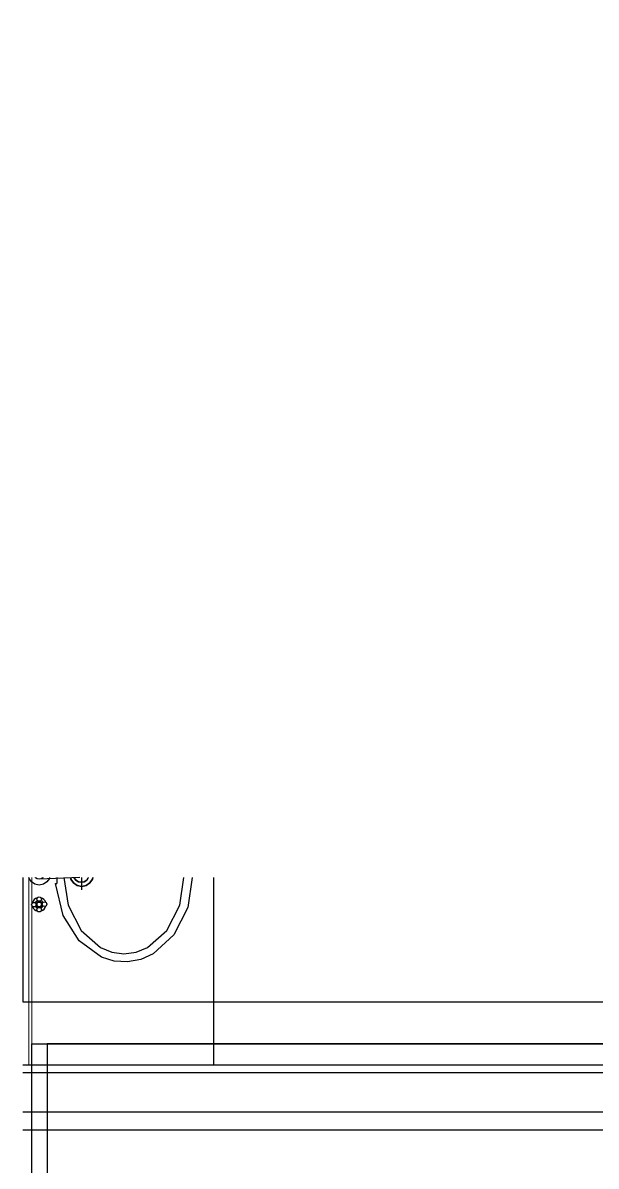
# Model space of a CAD drawing. Header units: millimetres. Extents: x 1226973 to 1255433, y -218643 to -189722.
# Drawn here: x 1233173 to 1235068, y -197547 to -193767 of the extents above; entities that cross this region are included whole.
import ezdxf

# ---------------------------------------------------------------- set-up
doc = ezdxf.new("R2010")
doc.units = ezdxf.units.MM
for name, color, linetype in [('Divar-komek', 7, 'Continuous'), ('Kafel', 7, 'Continuous'), ('OFFICE_BOUNDARY', 3, 'Continuous'), ('Santexnika', 7, 'Continuous'), ('Tavan', 7, 'Continuous')]:
    doc.layers.add(name, color=color, linetype=linetype)
doc.layers.add('Guzgu', color=165, linetype='Continuous', lineweight=5, true_color=0x385ca8)
doc.layers.add('Suvag', color=117, linetype='Continuous', lineweight=0)

msp = doc.modelspace()

# ---------------------------------------------------------------- linework, layer by layer
for p, q in [((1233172.5, -196592.1), (1233172.5, -197003.2)), ((1233172.5, -197003.2), (1236822.5, -197003.2))]:
    msp.add_line(p, q)
at = {"color": 1, "lineweight": 30}
for p, q in [((1233202.5, -201602.1), (1233202.5, -197142.1)), ((1233202.5, -197142.1), (1236972.5, -197142.1))]:
    msp.add_line(p, q, dxfattribs=at)
msp.add_lwpolyline([(1236352.5, -197992.1), (1236352.5, -197142.1), (1233252.5, -197142.1), (1233252.5, -198952.1), (1236352.5, -198952.1)])
at = {"layer": 'Divar-komek'}
for p, q in [((1233172.5, -197237.1), (1236822.5, -197237.1)), ((1233172.5, -197367.1), (1236952.5, -197367.1))]:
    msp.add_line(p, q, dxfattribs=at)
at = {"layer": 'Guzgu'}
msp.add_line((1233202.5, -197212.1), (1233202.5, -196592.1), dxfattribs=at)
at = {"layer": 'Kafel'}
msp.add_line((1233172.5, -197212.1), (1236792.5, -197212.1), dxfattribs=at)
at = {"layer": 'OFFICE_BOUNDARY'}
msp.add_lwpolyline([(1237012.5, -190122.1), (1240892.5, -190122.1), (1240892.5, -192152.1), (1249632.5, -192152.1), (1249632.5, -200662.1), (1255032.5, -200662.1), (1255032.5, -209642.1), (1249452.5, -209642.1), (1249452.5, -215022.1), (1249482.5, -215022.1), (1249482.5, -218242.1), (1243522.5, -218242.1), (1243522.5, -209612.1), (1240552.5, -209612.1), (1240552.5, -203822.1), (1238522.5, -203822.1), (1238522.5, -201602.1), (1233202.5, -201602.1), (1233202.5, -197142.1), (1236972.5, -197142.1), (1236972.5, -190122.1), (1237012.5, -190122.1)], close=True, dxfattribs=at)
at = {"layer": 'Santexnika'}
for p, q in [((1233172.5, -196592.1), (1233172.5, -196636.5)), ((1233360.4, -196592.1), (1233226.4, -196598)), ((1233284.8, -196592.1), (1233284.8, -196612.2)), ((1233366.4, -196592.1), (1233366.4, -196632.8)), ((1233366.4, -196592.1), (1233366.4, -196632.8)), ((1233366.4, -196592.1), (1233366.4, -196632.8)), ((1233366.4, -196592.1), (1233366.4, -196632.8)), ((1233366.4, -196592.1), (1233366.4, -196632.8)), ((1233366.4, -196592.1), (1233366.4, -196632.8)), ((1233366.4, -196592.1), (1233366.4, -196632.8)), ((1233366.4, -196592.1), (1233366.4, -196632.8)), ((1233802.5, -196592.1), (1233802.5, -197212.1)), ((1233280.4, -196612.2), (1233284.8, -196612.2)), ((1233214.2, -196677.1), (1233218.8, -196677.1)), ((1233215.7, -196684.9), (1233218.8, -196684.9)), ((1233218.8, -196673.8), (1233234.1, -196673.8)), ((1233218.8, -196673.8), (1233218.8, -196689.1)), ((1233222.1, -196669.8), (1233222.1, -196673.8)), ((1233229.9, -196670.4), (1233229.9, -196673.8)), ((1233234.1, -196673.8), (1233234.1, -196689.1)), ((1233237.5, -196677.1), (1233234.1, -196677.1)), ((1233238, -196684.9), (1233234.1, -196684.9)), ((1233218.8, -196689.1), (1233234.1, -196689.1)), ((1233222.1, -196693), (1233222.1, -196689.1)), ((1233229.9, -196692.5), (1233229.9, -196689.1))]:
    msp.add_line(p, q, dxfattribs=at)
for points in [[(1233260.7, -196592.1), (1233260, -196595.6), (1233252.2, -196607.1), (1233240.6, -196614.9), (1233226.4, -196617.8), (1233212.3, -196614.9), (1233200.7, -196607.1), (1233192.9, -196595.6), (1233192.2, -196592.1)], [(1233238.8, -196592.1), (1233238.1, -196593.1), (1233232.9, -196596.7), (1233226.4, -196598), (1233220, -196596.7), (1233214.8, -196593.1), (1233214.1, -196592.1)], [(1233732.6, -196592.1), (1233717.4, -196691.3), (1233671.6, -196781.8), (1233603.2, -196844.8), (1233562.4, -196863.3), (1233518.5, -196871.7), (1233474, -196869.2), (1233432, -196856.1), (1233358.8, -196802.5), (1233305.9, -196718.6), (1233280.4, -196612.2)], [(1233732.6, -196592.1), (1233717.4, -196691.3), (1233671.6, -196781.8), (1233603.2, -196844.8), (1233562.4, -196863.3), (1233518.5, -196871.7), (1233474, -196869.2), (1233432, -196856.1), (1233358.8, -196802.5), (1233305.9, -196718.6), (1233280.4, -196612.2)], [(1233732.6, -196592.1), (1233717.4, -196691.3), (1233671.6, -196781.8), (1233603.2, -196844.8), (1233562.4, -196863.3), (1233518.5, -196871.7), (1233474, -196869.2), (1233432, -196856.1), (1233358.8, -196802.5), (1233305.9, -196718.6), (1233280.4, -196612.2)], [(1233732.6, -196592.1), (1233717.4, -196691.3), (1233671.6, -196781.8), (1233603.2, -196844.8), (1233562.4, -196863.3), (1233518.5, -196871.7), (1233474, -196869.2), (1233432, -196856.1), (1233358.8, -196802.5), (1233305.9, -196718.6), (1233280.4, -196612.2)], [(1233732.6, -196592.1), (1233717.4, -196691.3), (1233671.6, -196781.8), (1233603.2, -196844.8), (1233562.4, -196863.3), (1233518.5, -196871.7), (1233474, -196869.2), (1233432, -196856.1), (1233358.8, -196802.5), (1233305.9, -196718.6), (1233280.4, -196612.2)], [(1233732.6, -196592.1), (1233717.4, -196691.3), (1233671.6, -196781.8), (1233603.2, -196844.8), (1233562.4, -196863.3), (1233518.5, -196871.7), (1233474, -196869.2), (1233432, -196856.1), (1233358.8, -196802.5), (1233305.9, -196718.6), (1233280.4, -196612.2)], [(1233732.6, -196592.1), (1233717.4, -196691.3), (1233671.6, -196781.8), (1233603.2, -196844.8), (1233562.4, -196863.3), (1233518.5, -196871.7), (1233474, -196869.2), (1233432, -196856.1), (1233358.8, -196802.5), (1233305.9, -196718.6), (1233280.4, -196612.2)], [(1233732.6, -196592.1), (1233717.4, -196691.3), (1233671.6, -196781.8), (1233603.2, -196844.8), (1233562.4, -196863.3), (1233518.5, -196871.7), (1233474, -196869.2), (1233432, -196856.1), (1233358.8, -196802.5), (1233305.9, -196718.6), (1233280.4, -196612.2)], [(1233308.2, -196592.1), (1233322.4, -196684.3), (1233365.2, -196767.7), (1233428.8, -196824), (1233466.3, -196839.3), (1233506.6, -196844.6)], [(1233308.2, -196592.1), (1233322.4, -196684.3), (1233365.2, -196767.7), (1233428.8, -196824), (1233466.3, -196839.3), (1233506.6, -196844.6), (1233546.9, -196839.3), (1233584.5, -196824), (1233648.1, -196767.7), (1233690.9, -196684.3), (1233705.1, -196592.1)], [(1233308.2, -196592.1), (1233322.4, -196684.3), (1233365.2, -196767.7), (1233428.8, -196824), (1233466.3, -196839.3), (1233506.6, -196844.6), (1233546.9, -196839.3), (1233584.5, -196824), (1233648.1, -196767.7), (1233690.9, -196684.3), (1233705.1, -196592.1)], [(1233308.2, -196592.1), (1233322.4, -196684.3), (1233365.2, -196767.7), (1233428.8, -196824), (1233466.3, -196839.3), (1233506.6, -196844.6), (1233546.9, -196839.3), (1233584.5, -196824), (1233648.1, -196767.7), (1233690.9, -196684.3), (1233705.1, -196592.1)], [(1233308.2, -196592.1), (1233322.4, -196684.3), (1233365.2, -196767.7), (1233428.8, -196824), (1233466.3, -196839.3), (1233506.6, -196844.6), (1233546.9, -196839.3), (1233584.5, -196824), (1233648.1, -196767.7), (1233690.9, -196684.3), (1233705.1, -196592.1)], [(1233308.2, -196592.1), (1233322.4, -196684.3), (1233365.2, -196767.7), (1233428.8, -196824), (1233466.3, -196839.3), (1233506.6, -196844.6), (1233546.9, -196839.3), (1233584.5, -196824), (1233648.1, -196767.7), (1233690.9, -196684.3), (1233705.1, -196592.1)], [(1233308.2, -196592.1), (1233322.4, -196684.3), (1233365.2, -196767.7), (1233428.8, -196824), (1233466.3, -196839.3), (1233506.6, -196844.6), (1233546.9, -196839.3), (1233584.5, -196824), (1233648.1, -196767.7), (1233690.9, -196684.3), (1233705.1, -196592.1)], [(1233308.2, -196592.1), (1233322.4, -196684.3), (1233365.2, -196767.7), (1233428.8, -196824), (1233466.3, -196839.3), (1233506.6, -196844.6), (1233546.9, -196839.3), (1233584.5, -196824), (1233648.1, -196767.7), (1233690.9, -196684.3), (1233705.1, -196592.1)], [(1233330.1, -196592.1), (1233331.4, -196598.4), (1233339.7, -196610.7), (1233352, -196619), (1233367, -196622.1), (1233382.1, -196619), (1233394.4, -196610.7), (1233402.7, -196598.4), (1233403.9, -196592.1)], [(1233403.9, -196592.1), (1233402.7, -196598.4), (1233394.4, -196610.7), (1233382.1, -196619), (1233367, -196622.1), (1233352, -196619), (1233339.7, -196610.7), (1233331.4, -196598.4), (1233330.1, -196592.1)], [(1233403.9, -196592.1), (1233402.7, -196598.4), (1233394.4, -196610.7), (1233382.1, -196619), (1233367, -196622.1), (1233352, -196619), (1233339.7, -196610.7), (1233331.4, -196598.4), (1233330.1, -196592.1)], [(1233403.9, -196592.1), (1233402.7, -196598.4), (1233394.4, -196610.7), (1233382.1, -196619), (1233367, -196622.1), (1233352, -196619), (1233339.7, -196610.7), (1233331.4, -196598.4), (1233330.1, -196592.1)], [(1233403.9, -196592.1), (1233402.7, -196598.4), (1233394.4, -196610.7), (1233382.1, -196619), (1233367, -196622.1), (1233352, -196619), (1233339.7, -196610.7), (1233331.4, -196598.4), (1233330.1, -196592.1)], [(1233403.9, -196592.1), (1233402.7, -196598.4), (1233394.4, -196610.7), (1233382.1, -196619), (1233367, -196622.1), (1233352, -196619), (1233339.7, -196610.7), (1233331.4, -196598.4), (1233330.1, -196592.1)], [(1233403.9, -196592.1), (1233402.7, -196598.4), (1233394.4, -196610.7), (1233382.1, -196619), (1233367, -196622.1), (1233352, -196619), (1233339.7, -196610.7), (1233331.4, -196598.4), (1233330.1, -196592.1)], [(1233403.9, -196592.1), (1233402.7, -196598.4), (1233394.4, -196610.7), (1233382.1, -196619), (1233367, -196622.1), (1233352, -196619), (1233339.7, -196610.7), (1233331.4, -196598.4), (1233330.1, -196592.1)], [(1233342.4, -196592.1), (1233342.6, -196593.1), (1233348, -196601.1), (1233356, -196606.5), (1233365.8, -196608.5), (1233375.5, -196606.5), (1233383.5, -196601.1), (1233388.9, -196593.1), (1233389.1, -196592.1)], [(1233389.1, -196592.1), (1233388.9, -196593.1), (1233383.5, -196601.1), (1233375.5, -196606.5), (1233365.8, -196608.5), (1233356, -196606.5), (1233348, -196601.1), (1233342.6, -196593.1), (1233342.4, -196592.1)], [(1233389.1, -196592.1), (1233388.9, -196593.1), (1233383.5, -196601.1), (1233375.5, -196606.5), (1233365.8, -196608.5), (1233356, -196606.5), (1233348, -196601.1), (1233342.6, -196593.1), (1233342.4, -196592.1)], [(1233389.1, -196592.1), (1233388.9, -196593.1), (1233383.5, -196601.1), (1233375.5, -196606.5), (1233365.8, -196608.5), (1233356, -196606.5), (1233348, -196601.1), (1233342.6, -196593.1), (1233342.4, -196592.1)], [(1233389.1, -196592.1), (1233388.9, -196593.1), (1233383.5, -196601.1), (1233375.5, -196606.5), (1233365.8, -196608.5), (1233356, -196606.5), (1233348, -196601.1), (1233342.6, -196593.1), (1233342.4, -196592.1)], [(1233389.1, -196592.1), (1233388.9, -196593.1), (1233383.5, -196601.1), (1233375.5, -196606.5), (1233365.8, -196608.5), (1233356, -196606.5), (1233348, -196601.1), (1233342.6, -196593.1), (1233342.4, -196592.1)], [(1233389.1, -196592.1), (1233388.9, -196593.1), (1233383.5, -196601.1), (1233375.5, -196606.5), (1233365.8, -196608.5), (1233356, -196606.5), (1233348, -196601.1), (1233342.6, -196593.1), (1233342.4, -196592.1)], [(1233389.1, -196592.1), (1233388.9, -196593.1), (1233383.5, -196601.1), (1233375.5, -196606.5), (1233365.8, -196608.5), (1233356, -196606.5), (1233348, -196601.1), (1233342.6, -196593.1), (1233342.4, -196592.1)], [(1233506.6, -196844.6), (1233546.9, -196839.3), (1233584.5, -196824), (1233648.1, -196767.7), (1233690.9, -196684.3), (1233705.1, -196592.1)]]:
    msp.add_lwpolyline(points, dxfattribs=at)
for centre, radius in [((1233208.9, -196682.2), 7.36), ((1233226.4, -196681.4), 7.71), ((1233226.4, -196663.9), 7.36), ((1233244, -196680.7), 7.36), ((1233226.4, -196699), 7.36)]:
    msp.add_circle(centre, radius, dxfattribs=at)
for radius, start, end in [(22.8, 104.9041, 167.5788), (14, 113.7455, 158.7374), (14, 26.2284, 66.2555), (14, -66.2555, -21.2616), (22.8, 17.387, 75.097), (22.8, -75.097, -12.4201), (22.8, -162.6141, -104.9041), (14, -153.7726, -113.7455)]:
    msp.add_arc((1233226.4, -196681.4), radius, start, end, dxfattribs=at)
at = {"layer": 'Suvag'}
msp.add_line((1233192.5, -196592.1), (1233192.5, -197212.1), dxfattribs=at)
at = {"layer": 'Tavan'}
msp.add_line((1233172.5, -197427.1), (1237037.5, -197427.1), dxfattribs=at)

doc.saveas('drawing.dxf')
